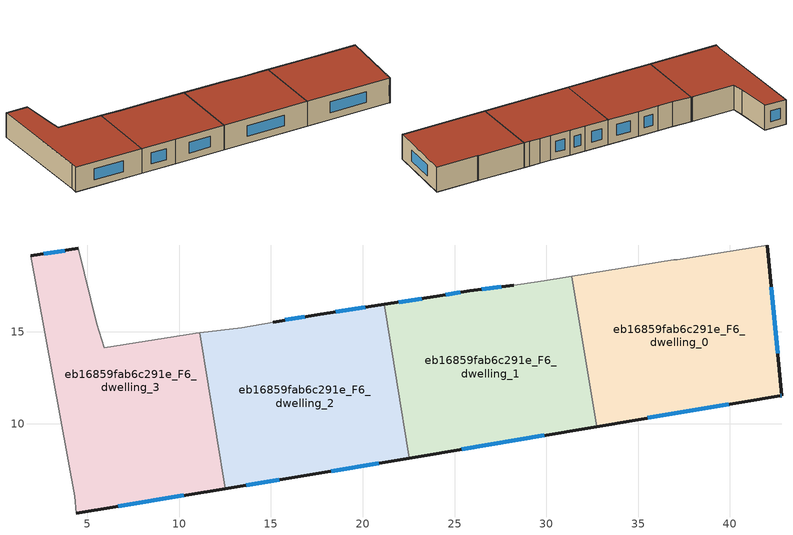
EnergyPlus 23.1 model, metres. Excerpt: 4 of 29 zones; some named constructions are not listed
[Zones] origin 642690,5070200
eb16859fab6c291e_F6_dwelling_0
 floor to eb16859fab6c291e_F5_dwelling_0 (EU_floor_Construction): 42.83,11.53 42.03,19.73 37.13,18.93 36.93,18.93 31.39,18.04 32.73,9.84 42.73,11.53 z18
 wall outside (EU_wall_Construction): 42.03,19.73 42.83,11.53 42.73,11.53 32.73,9.84 z18:21
 wall to eb16859fab6c291e_F6_dwelling_1 (EU_wall_Construction): 32.73,9.84 31.39,18.04 z18:21
 wall adiabatic (EU_wall_Construction): 31.39,18.04 36.93,18.93 37.13,18.93 42.03,19.73 z18:21
 window (EU_Window_Construction): 42.26,17.43 42.61,13.82 / 42.8,11.53 42.76,11.53 / 39.93,11.05 35.53,10.31 z18.84:20.16
 roof outside (EU_roof_Construction): 42.03,19.73 42.83,11.53 42.73,11.53 32.73,9.84 31.39,18.04 36.93,18.93 37.13,18.93 z21
eb16859fab6c291e_F6_dwelling_1
 floor to eb16859fab6c291e_F5_dwelling_1 (EU_floor_Construction): 32.73,9.84 31.39,18.04 30.72,17.93 29.52,17.73 28.22,17.53 25.82,17.23 24.02,16.93 21.17,16.5 22.54,8.13 z18
 wall outside (EU_wall_Construction): 32.73,9.84 22.54,8.13 / 21.17,16.5 24.02,16.93 25.82,17.23 28.22,17.53 z18:21
 wall adiabatic (EU_wall_Construction): 28.22,17.53 29.52,17.73 30.72,17.93 31.39,18.04 z18:21
 wall to eb16859fab6c291e_F6_dwelling_2 (EU_wall_Construction): 22.54,8.13 21.17,16.5 z18:21
 window (EU_Window_Construction): 29.88,9.36 25.4,8.61 / 21.97,16.62 23.22,16.81 / 24.52,17.02 25.32,17.15 / 26.49,17.32 27.55,17.45 z18.84:20.16
 roof outside (EU_roof_Construction): 31.39,18.04 32.73,9.84 22.54,8.13 21.17,16.5 24.02,16.93 25.82,17.23 28.22,17.53 29.52,17.73 30.72,17.93 z21
eb16859fab6c291e_F6_dwelling_2
 floor to eb16859fab6c291e_F5_dwelling_2 (EU_floor_Construction): 22.54,8.13 21.17,16.5 17.52,15.93 15.11,15.54 13.41,15.24 11.12,14.96 12.51,6.46 16.61,7.13 z18
 wall outside (EU_wall_Construction): 22.54,8.13 16.61,7.13 12.51,6.46 / 15.11,15.54 17.52,15.93 21.17,16.5 z18:21
 wall to eb16859fab6c291e_F6_dwelling_3 (EU_wall_Construction): 12.51,6.46 11.12,14.96 z18:21
 wall adiabatic (EU_wall_Construction): 11.12,14.96 13.41,15.24 15.11,15.54 z18:21
 window (EU_Window_Construction): 18.54,16.09 20.15,16.34 / 20.88,7.85 18.27,7.41 / 15.46,6.94 13.66,6.65 / 15.79,15.65 16.84,15.82 z18.84:20.16
 roof outside (EU_roof_Construction): 21.17,16.5 22.54,8.13 16.61,7.13 12.51,6.46 11.12,14.96 13.41,15.24 15.11,15.54 17.52,15.93 z21
eb16859fab6c291e_F6_dwelling_3
 floor to eb16859fab6c291e_F5_dwelling_3 (EU_floor_Construction): 12.51,6.46 11.12,14.96 10.91,14.94 5.91,14.14 5.51,15.44 4.51,19.54 1.91,19.14 4.3,6.03 4.4,5.13 z18
 wall outside (EU_wall_Construction): 12.51,6.46 4.4,5.13 / 1.91,19.14 4.51,19.54 z18:21
 wall adiabatic (EU_wall_Construction): 4.4,5.13 4.3,6.03 1.91,19.14 / 4.51,19.54 5.51,15.44 5.91,14.14 10.91,14.94 11.12,14.96 z18:21
 window (EU_Window_Construction): 10.24,6.09 6.67,5.5 / 2.63,19.25 3.78,19.43 z18.84:20.16
 roof outside (EU_roof_Construction): 11.12,14.96 12.51,6.46 4.4,5.13 4.3,6.03 1.91,19.14 4.51,19.54 5.51,15.44 5.91,14.14 10.91,14.94 z21
[HVACTEMPLATE:THERMOSTAT] Constant Heating Setpoint=20; Constant Cooling Setpoint=50
EU_HeatOnly_eb16859fab6c291e_F0_dwelling_0; EU_HeatOnly_eb16859fab6c291e_F0_dwelling_1; EU_HeatOnly_eb16859fab6c291e_F0_dwelling_2; EU_HeatOnly_eb16859fab6c291e_F0_dwelling_3; EU_HeatOnly_eb16859fab6c291e_F0_dwelling_4; EU_HeatOnly_eb16859fab6c291e_F1_dwelling_0; EU_HeatOnly_eb16859fab6c291e_F1_dwelling_1; EU_HeatOnly_eb16859fab6c291e_F1_dwelling_2; EU_HeatOnly_eb16859fab6c291e_F1_dwelling_3; EU_HeatOnly_eb16859fab6c291e_F2_dwelling_0; EU_HeatOnly_eb16859fab6c291e_F2_dwelling_1; EU_HeatOnly_eb16859fab6c291e_F2_dwelling_2; EU_HeatOnly_eb16859fab6c291e_F2_dwelling_3; EU_HeatOnly_eb16859fab6c291e_F3_dwelling_0; EU_HeatOnly_eb16859fab6c291e_F3_dwelling_1; EU_HeatOnly_eb16859fab6c291e_F3_dwelling_2; EU_HeatOnly_eb16859fab6c291e_F3_dwelling_3; EU_HeatOnly_eb16859fab6c291e_F4_dwelling_0; EU_HeatOnly_eb16859fab6c291e_F4_dwelling_1; EU_HeatOnly_eb16859fab6c291e_F4_dwelling_2; EU_HeatOnly_eb16859fab6c291e_F4_dwelling_3; EU_HeatOnly_eb16859fab6c291e_F5_dwelling_0; EU_HeatOnly_eb16859fab6c291e_F5_dwelling_1; EU_HeatOnly_eb16859fab6c291e_F5_dwelling_2; EU_HeatOnly_eb16859fab6c291e_F5_dwelling_3; EU_HeatOnly_eb16859fab6c291e_F6_dwelling_0; EU_HeatOnly_eb16859fab6c291e_F6_dwelling_1; EU_HeatOnly_eb16859fab6c291e_F6_dwelling_2; EU_HeatOnly_eb16859fab6c291e_F6_dwelling_3
[SCHEDULE:CONSTANT]
Name | Hourly Value
EU_AlwaysOn | 1
EU_CoolingOff | 0
[SCHEDULE:FILE] Column Number=1; Rows to Skip at Top=0; Number of Hours of Data=8760; Column Separator=Comma; Interpolate to Timestep=No; Minutes per Item=60; Adjust Schedule for Daylight Savings=Yes
Name | File
EU_Step8_GainSchedule_eb16859fab6c291e_F4_dwelling_2_f000 | ../../schedules/eb16859fab6c291e/eb16859fab6c291e_F4_dwelling_2_f000_gain.csv
EU_Step8_GainSchedule_eb16859fab6c291e_F4_dwelling_3_f000 | ../../schedules/eb16859fab6c291e/eb16859fab6c291e_F4_dwelling_3_f000_gain.csv
EU_Step8_GainSchedule_eb16859fab6c291e_F5_dwelling_0_f000 | ../../schedules/eb16859fab6c291e/eb16859fab6c291e_F5_dwelling_0_f000_gain.csv
EU_Step8_GainSchedule_eb16859fab6c291e_F5_dwelling_1_f000 | ../../schedules/eb16859fab6c291e/eb16859fab6c291e_F5_dwelling_1_f000_gain.csv
EU_Step8_GainSchedule_eb16859fab6c291e_F5_dwelling_2_f000 | ../../schedules/eb16859fab6c291e/eb16859fab6c291e_F5_dwelling_2_f000_gain.csv
EU_Step8_GainSchedule_eb16859fab6c291e_F5_dwelling_3_f000 | ../../schedules/eb16859fab6c291e/eb16859fab6c291e_F5_dwelling_3_f000_gain.csv
EU_Step8_GainSchedule_eb16859fab6c291e_F6_dwelling_0_f000 | ../../schedules/eb16859fab6c291e/eb16859fab6c291e_F6_dwelling_0_f000_gain.csv
EU_Step8_GainSchedule_eb16859fab6c291e_F6_dwelling_1_f000 | ../../schedules/eb16859fab6c291e/eb16859fab6c291e_F6_dwelling_1_f000_gain.csv
EU_Step8_GainSchedule_eb16859fab6c291e_F6_dwelling_2_f000 | ../../schedules/eb16859fab6c291e/eb16859fab6c291e_F6_dwelling_2_f000_gain.csv
EU_Step8_GainSchedule_eb16859fab6c291e_F6_dwelling_3_f000 | ../../schedules/eb16859fab6c291e/eb16859fab6c291e_F6_dwelling_3_f000_gain.csv
